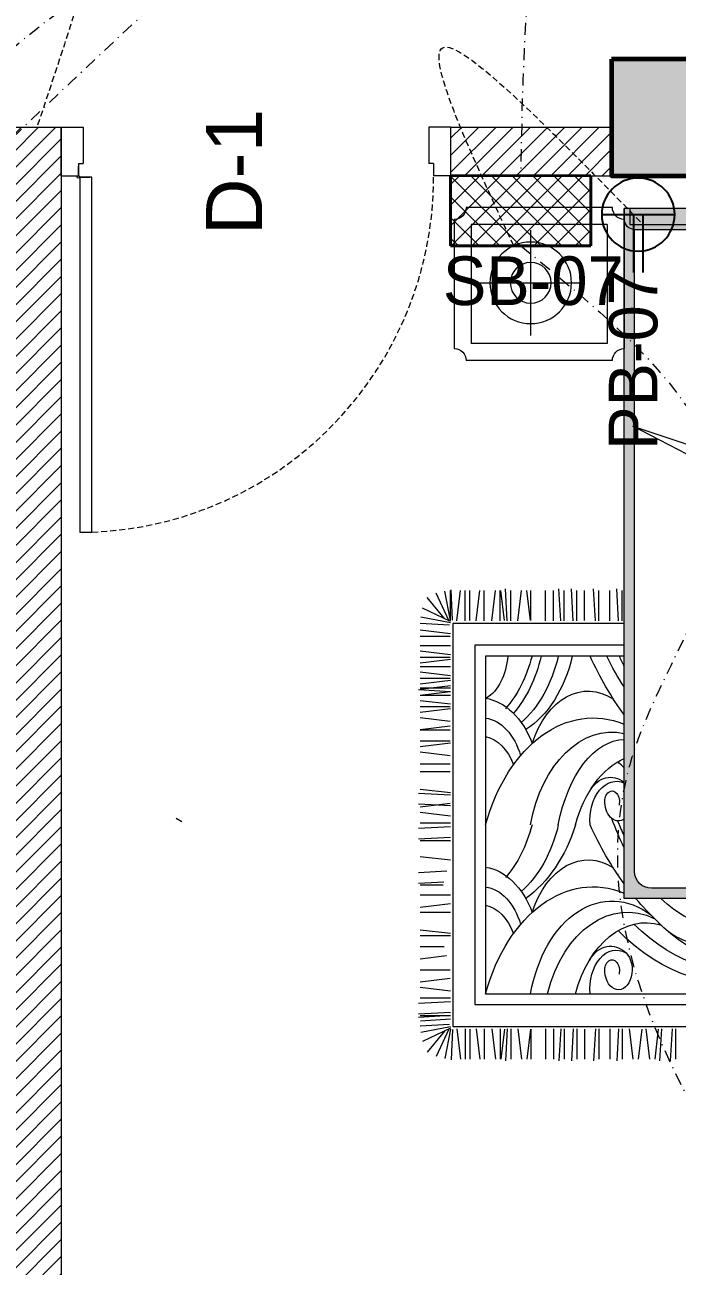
# Model space of a CAD drawing. Header units: inches. Extents: x 109699 to 44449955, y -10987 to 15824140.
# Drawn here: x 198906.7 to 198973.7, y -4102.8 to -3975.2 of the extents above; entities that cross this region are included whole.
import ezdxf

# ---------------------------------------------------------------- set-up
doc = ezdxf.new("R2010")
doc.units = ezdxf.units.IN
doc.header["$LTSCALE"] = 5
doc.header["$MEASUREMENT"] = 0
for name, pattern in [('DASHDOT', [1, 0.5, -0.25, 0, -0.25]), ('DASHED2', [0.375, 0.25, -0.125]), ('HIDDEN', [0.375, 0.25, -0.125])]:
    doc.linetypes.add(name, pattern=pattern)
doc.layers.get('0').update_dxf_attribs({"color": 123})
for name, color, linetype, lineweight in [('@NORMAL', 7, 'Continuous', 5), ('AC In', 244, 'DASHED2', 30), ('cloumn', 253, 'Continuous', 60), ('door', 8, 'Continuous', 9), ('E-Con-Point', 5, 'DASHED2', 13), ('E-PB-Socket-5A', 203, 'Continuous', 13), ('E-SB-Switch-Board', 106, 'Continuous', 18), ('ha', 252, 'Continuous', 5), ('SB', 1, 'DASHDOT', 20), ('WALL-1', 8, 'Continuous', 9)]:
    doc.layers.add(name, color=color, linetype=linetype, lineweight=lineweight)
doc.layers.add('FURNITUR', color=7, linetype='Continuous', lineweight=5, true_color=0xe8e8e8)
doc.styles.get("Standard").update_dxf_attribs({"font": 'times.ttf'})
doc.styles.add('TEXT-3', font='arial.ttf')

# ---------------------------------------------------------------- blocks, each defined once
blk = doc.blocks.new('Door-40')
at = {"layer": 'door', "ltscale": 0.5}
for p, q in [((0, 40), (5, 40)), ((0, 40), (0, 37.75)), ((5, 40), (5, 38.24999999999636)), ((0, 37.75), (3.75, 37.75000000000364)), ((3.75, 38.24999999999636), (3.75, 37.75000000000364)), ((3.75, 38.24999999999636), (5, 38.24999999999636)), ((5.135000000002037, 2.913192669428099), (5.145000000004075, 2.913192669428099)), ((5.135000000002037, 1.885000000002037), (5.135000000002037, 2.913192669428099)), ((0, 0), (0, 2.25)), ((0, 2.25), (3.75, 2.249999999996362)), ((3.75, 1.750000000003638), (3.75, 2.249999999996362)), ((3.75, 1.750000000003638), (5, 1.750000000003638)), ((4.010000000002037, 1.760000000002037), (4.010000000002037, 1.75)), ((5.010000000002037, 1.760000000002037), (4.010000000002037, 1.760000000002037)), ((5, 1.750000000003638), (5.010400642058812, 1.750000000007276)), ((5, 0), (5, 1.750000000003638)), ((5.145000000004075, 1.895000000000437), (5.145000000004075, 1.884599357945262)), ((0, 0), (5, 0)), ((0, 0), (5, 0))]:
    blk.add_line(p, q, dxfattribs=at)
blk.add_lwpolyline([(41.625, 3.145000000000437), (5.145000000004075, 3.145000000000437), (5.145000000004075, 1.895000000000437), (41.625, 1.895000000000437)], close=True, dxfattribs=at)
blk.add_circle((5.135000000002037, 1.760000000002037), 0.1249999999999983, dxfattribs=at)
at = {"layer": 'door', "linetype": 'HIDDEN', "ltscale": 0.5}
blk.add_arc((5.156161382139544, 1.755015969829401), 36.49531813451388, 2.182731632980644, 90.24516611661387, dxfattribs=at)
blk = doc.blocks.new('coloumn-01')
at = {"layer": 'ha'}
h = blk.add_hatch(dxfattribs=at)
h.set_pattern_fill('AR-CONC', color=256, scale=0.5)
h.set_pattern_definition([(49.99999999999999, (0, 0), (3.586300913003767, -0.3137606749129755), [0.375, -4.125]), (355, (0, 0), (-0.693756668065, 3.760960668500059), [0.3, -3.3]), (100.45144446, (0.298858405, -0.02614672), (2.89254423363556, 3.447199954843147), [0.3187009599999999, -3.505710559999999]), (46.18420000000001, (0, 1), (5.336206653357862, -0.8275964039653827), [0.5625, -6.1875]), (96.63563549, (0.444683725, 0.931033465), (4.673309728371142, 4.870593003872752), [0.47805171, -5.258568799999999]), (351.1841639899999, (0, 1), (4.673309725273866, 4.870593001349951), [0.45, -4.950000005]), (21, (0.5, 0.75), (2.984535260592308, -2.013094453326694), [0.375, -4.125]), (326.0000000000001, (0.5, 0.75), (1.216576659607909, 3.625750225234265), [0.3, -3.3]), (71.45144474, (0.74871127, 0.58224213), (4.201111883649856, 1.612655764031769), [0.31870095, -3.50571056]), (37.50000000000001, (0, 0), (0.06079927658645334, 1.664469269156557), [0, -3.26, 0, -3.35, 0, -3.3125]), (7.499999999999999, (0, 0), (1.315347687210743, 1.972058559411801), [0, -1.91, 0, -3.185, 0, -1.2625]), (327.5, (-1.115, 0), (2.669112180862045, -0.1127743586718988), [0, -1.25, 0, -3.9, 0, -5.175]), (317.5, (-1.615, 0), (2.915930846711931, 0.5005249116615886), [0, -1.625, 0, -2.59, 0, -3.675])])
h.paths.add_polyline_path([(32128.44739975178, -2546319.049243456), (32092.44739975178, -2546319.049243456), (32092.44739975178, -2546331.049243456), (32128.44739975178, -2546331.049243456)])
h.paths.add_polyline_path([(32128.44739975189, -2546617.132962178), (32098.44739975189, -2546617.132962178), (32098.44739975189, -2546629.132962178), (32128.44739975189, -2546629.132962178)])
h.paths.add_polyline_path([(31978.51966727065, -2546605.132962178), (31966.51966727065, -2546605.132962178), (31966.51966727065, -2546635.132962178), (31978.51966727065, -2546635.132962178)])
h.paths.add_polyline_path([(31821.20333333506, -2546605.132962178), (31809.20333333506, -2546605.132962178), (31809.20333333506, -2546635.132962178), (31821.20333333506, -2546635.132962178)])
h.paths.add_polyline_path([(31689.20328743063, -2546611.133238418), (31677.20328743063, -2546611.133238418), (31677.20328743063, -2546635.133238418), (31689.20328743063, -2546635.133238418)])
h.paths.add_polyline_path([(31417.20347832461, -2546611.132962178), (31405.20347832461, -2546611.132962178), (31405.20347832461, -2546635.132962178), (31417.20347832461, -2546635.132962178)])
h.paths.add_polyline_path([(31435.20347912709, -2546415.348983645), (31405.20347912709, -2546415.348983645), (31405.20347912709, -2546427.348983645), (31435.20347912709, -2546427.348983645)])
h.paths.add_polyline_path([(31633.74647668525, -2546415.348983645), (31603.74647668525, -2546415.348983645), (31603.74647668525, -2546427.348983645), (31633.74647668525, -2546427.348983645)])
h.paths.add_polyline_path([(31821.20245073218, -2546319.049243455), (31809.20245073218, -2546319.049243455), (31809.20245073218, -2546349.049243455), (31821.20245073218, -2546349.049243455)])
h.paths.add_polyline_path([(31996.51966727068, -2546319.049243455), (31966.51966727068, -2546319.049243455), (31966.51966727068, -2546331.049243455), (31996.51966727068, -2546331.049243455)])
h.paths.add_polyline_path([(31581.74648750067, -2546291.049243452), (31541.74648750067, -2546291.049243452), (31541.74648750067, -2546301.049243452), (31581.74648750067, -2546301.049243452)])
h.paths.add_polyline_path([(31485.74647668505, -2546261.049243452), (31475.74647668505, -2546261.049243452), (31475.74647668505, -2546301.049243452), (31485.74647668505, -2546301.049243452)])
h.paths.add_polyline_path([(31581.74648750064, -2546206.049278549), (31521.74648750064, -2546206.049278549), (31521.74648750064, -2546216.049243455), (31581.74648750064, -2546216.049243455)])
h.paths.add_polyline_path([(31435.20347595899, -2546206.049243455), (31405.20347595899, -2546206.049243455), (31405.20347595899, -2546218.049243455), (31435.20347595899, -2546218.049243455)])
h.paths.add_polyline_path([(31435.20347912709, -2546094.049243455), (31405.20347912709, -2546094.049243455), (31405.20347912709, -2546106.049243455), (31435.20347912709, -2546106.049243455)])
h.paths.add_polyline_path([(31583.74647668522, -2546094.049243455), (31547.74647668522, -2546094.049243455), (31547.74647668522, -2546106.049243455), (31583.74647668522, -2546106.049243455)])
h.paths.add_polyline_path([(31775.41359277777, -2546094.049243455), (31763.41359277777, -2546094.049243455), (31763.41359277777, -2546124.049243455), (31775.41359277777, -2546124.049243455)])
h.paths.add_polyline_path([(32059.80123907101, -2546094.049243455), (32047.80123907101, -2546094.049243455), (32047.80123907101, -2546124.049243455), (32059.80123907101, -2546124.049243455)])
h.paths.add_polyline_path([(32058.06771510976, -2545913.633020405), (32028.06771510976, -2545913.633020405), (32028.06771510976, -2545925.633020405), (32058.06771510976, -2545925.633020405)])
h.paths.add_polyline_path([(32048.06771510973, -2545722.712815279), (32036.06771510973, -2545722.712815279), (32036.06771510973, -2545746.712815279), (32048.06771510973, -2545746.712815279)])
h.paths.add_polyline_path([(31799.41359277774, -2545913.633020405), (31763.41359277774, -2545913.633020405), (31763.41359277774, -2545925.633020405), (31799.41359277774, -2545925.633020405)])
h.paths.add_polyline_path([(31591.53986684192, -2545945.049243456), (31561.31223659915, -2545945.049243456), (31561.31223659915, -2545957.049243456), (31591.53986684192, -2545957.049243456)])
h.paths.add_polyline_path([(31435.20347912709, -2545945.049243456), (31405.20347912709, -2545945.049243456), (31405.20347912709, -2545957.049243456), (31435.20347912709, -2545957.049243456)])
h.paths.add_polyline_path([(31429.2035252499, -2545715.383477275), (31405.2035252499, -2545715.383477275), (31405.2035252499, -2545727.383477275), (31429.2035252499, -2545727.383477275)])
h.paths.add_polyline_path([(31605.53986684192, -2545715.383237123), (31581.53986684192, -2545715.383237123), (31581.53986684192, -2545727.383237123), (31605.53986684192, -2545727.383237123)])
h.paths.add_polyline_path([(31775.41359277774, -2545711.610186095), (31763.41359277774, -2545711.610186095), (31763.41359277774, -2545735.610186095), (31775.41359277774, -2545735.610186095)])
at = {"layer": 'cloumn', "elevation": -16.82352324770946}
blk.add_lwpolyline([(31603.74647668525, -2546415.348983645), (31603.74647668525, -2546427.348983645), (31633.74647668525, -2546427.348983645), (31633.74647668525, -2546415.348983645)], close=True, dxfattribs=at)
blk = doc.blocks.new('vfdcx')
at = {"layer": 'FURNITUR', "lineweight": 0}
for points in [[(104135.0060097724, -19120.26887350804), (104970.0060097716, -19120.26887350804, 0.4142137440382407), (105000.0060097716, -19090.26885490074), (105000.0060097704, -19090.26887350193), (105000.0060097704, -19058.46706700833), (104983.8676956173, -19058.46706700833), (104983.8676956173, -19105.34206700833), (103280.0060097765, -19105.34206700833), (103280.0060097765, -19058.46706700833), (103270.0060097745, -19058.46706700833), (103270.0060097745, -19090.26887350193, 0.4142145040311273), (103300.0061062251, -19120.26887350178), (103300.0060097733, -19120.26887350804)], [(103280.0060097765, -19058.46706700833), (103280.0060097765, -19105.34206700833), (104983.8676956173, -19105.34206700833), (104983.8676956173, -19058.46706700833)]]:
    blk.add_hatch(color=256, dxfattribs=at).paths.add_polyline_path(points)
at = {"layer": 'FURNITUR'}
blk.add_hatch(color=256, dxfattribs=at).paths.add_polyline_path([(103350.0060097762, -21058.46706700833, -0.4142135623901436), (103300.0060097733, -21008.46706700833), (103300.0060097733, -19120.26887350193, -0.4142135623730951), (103270.0060097733, -19090.26887350193), (103270.0060097733, -19470.26887349553), (103270.0060097745, -21088.46706700716), (105000.0060097704, -21088.46706700716), (105000.0060097704, -19470.94256263169, 5.403727467161091e-05), (104999.998444552, -19470.94256181408), (104999.998444552, -19090.94256181307, -0.4076509114471731), (104970.0060097716, -19120.26887350193), (104970.0060097716, -19700.18891725242), (104974.8149614137, -19698.56576437598), (104970.0060097716, -19701.06727675785), (104970.0060097716, -21008.46706700542, -0.4142135623901436), (104920.0060097716, -21058.46706700833)])
at = {"layer": 'FURNITUR', "lineweight": 0}
for p, q in [((103270.0060097745, -19058.46706700833), (105000.0060097704, -19058.46706700833)), ((103280.0060097765, -19058.46706700833), (104983.8676956173, -19058.46706700833)), ((104983.8676956173, -19105.34206700833), (103280.0060097765, -19105.34206700833))]:
    blk.add_line(p, q, dxfattribs=at)
at = {"layer": 'FURNITUR'}
for p, q in [((104983.8676956173, -19058.46706700833), (105000.0060097704, -19058.46706700833)), ((104983.8676956173, -19058.46706700833), (104983.8676956173, -19105.34206700833)), ((105000.0060097704, -19058.46706700833), (105000.0060097704, -19090.26887350193)), ((105000.0060097704, -21088.46706700716), (105000.0060097704, -19058.46706700833)), ((105034.9984445482, -19055.94256180972), (105464.9984445485, -19055.94256180972)), ((104999.998444552, -19090.94256181321), (104999.998444552, -19470.94256181059)), ((105499.998444552, -19090.94256181321), (105499.998444552, -19470.94256181059)), ((104970.0060097716, -19120.26887350804), (104135.0060097724, -19120.26887350804)), ((104970.0060097716, -21008.46706700542), (104970.0060097716, -19120.26887350804)), ((105049.9984445476, -19105.94256181263), (105449.9984445491, -19105.94256181263)), ((105049.9984445476, -19105.94256181263), (105049.9984445476, -19455.94256181117)), ((105275.1665351524, -19431.86293575614), (105275.1665351524, -19122.30207459412)), ((105449.9984445491, -19105.94256181263), (105449.9984445491, -19455.94256181117)), ((105426.4864470741, -19277.42746168711), (105126.3688160169, -19277.42746168711)), ((105049.9984445476, -19455.94256181117), (105449.9984445491, -19455.94256181117)), ((105034.9984445482, -19505.94256181408), (105464.9984445485, -19505.94256181408)), ((104974.8149614138, -19698.56576437598), (103301.1934122955, -20263.45887074569)), ((103535.4563226178, -20447.2889216937), (104974.8149614138, -19698.56576437598)), ((105006.3587188819, -20271.37584627928), (105006.3587188819, -20182.49543015701)), ((105016.8385382098, -20271.37584627928), (105022.0784478701, -20177.26770180308)), ((105043.0313166184, -20271.37584627928), (105043.0313166184, -20182.49543015701)), ((105074.46400468, -20271.37584627928), (105074.46400468, -20182.49543015701)), ((105084.9438240079, -20271.37584627928), (105090.1837336682, -20177.26770180308)), ((105117.3130609135, -20270.64900973493), (105117.3130609135, -20182.64900973883)), ((105139.8467191288, -20271.37584627928), (105139.8467191288, -20182.49543015701)), ((105150.3265384494, -20271.37584627928), (105155.566448117, -20177.26770180308)), ((105176.519316858, -20271.37584627928), (105176.519316858, -20182.49543015701)), ((105186.9991361786, -20271.37584627928), (105192.2390458462, -20177.26770180308)), ((105207.9520049269, -20271.37584627928), (105207.9520049269, -20182.49543015701)), ((105231.6342149319, -20271.37584627928), (105231.6342149319, -20182.49543015701)), ((105274.4832711582, -20270.64900973493), (105274.4832711582, -20182.64900973883)), ((105276.0708305399, -20270.64900973493), (105286.5438799531, -20182.49543015701)), ((105312.7434282691, -20271.37584627928), (105302.2636089412, -20182.49543015701)), ((105333.6962970101, -20271.37584627928), (105333.6962970101, -20182.49543015701)), ((105344.176116338, -20271.37584627928), (105349.4160259983, -20177.26770180308)), ((105352.5482093723, -20270.64900973493), (105363.0212587854, -20182.49543015701)), ((105365.1222151715, -20271.37584627928), (105365.1222151715, -20182.49543015701)), ((105389.2208071015, -20271.37584627928), (105378.7409877736, -20182.49543015701)), ((105411.6571241579, -20271.37584627928), (105411.6571241579, -20182.49543015701)), ((105435.7557160951, -20271.37584627928), (105425.2758967672, -20182.49543015701)), ((105454.4992267369, -20270.64900973493), (105454.4992267369, -20182.64900973883)), ((105454.4992267369, -20270.64900973493), (105454.4992267369, -20182.64900973883)), ((105468.0972724568, -20271.37584627928), (105468.0972724568, -20182.49543015701)), ((105468.0972724568, -20271.37584627928), (105468.0972724568, -20182.49543015701)), ((105492.1958643867, -20271.37584627928), (105481.7160450661, -20182.49543015701)), ((105492.1958643867, -20271.37584627928), (105481.7160450661, -20182.49543015701)), ((105505.2172317123, -20269.73029042858), (105508.6560233289, -20180.30026361668)), ((105510.9227739999, -20270.64744447272), (105527.3710693331, -20184.19830578352)), ((105510.9393750285, -20270.64900973493), (105510.9393750285, -20182.64900973883)), ((105516.406202329, -20270.61411287433), (105553.0365137642, -20190.60023730127)), ((105529.1792126049, -20265.23142439111), (105579.267552745, -20202.77373785358)), ((105511.2033624795, -20273.6826379347), (105593.8515708953, -20234.8261914609)), ((105511.5189975735, -20278.00211159921), (105598.7129669342, -20260.56526694594)), ((105000.0060097704, -20279.06911062165), (105503.7866653042, -20279.06911062165)), ((105503.7866653042, -20279.06911062165), (105503.7866653042, -21464.56925796666)), ((105511.4799296465, -20309.91793488066), (105600.3603457688, -20299.43811556006)), ((105514.2558061602, -20284.68173832663), (105600.1713630871, -20279.5053371243)), ((105512.2067661909, -20317.45537559765), (105600.206766187, -20317.45537559765)), ((105000.0060097704, -20343.06911062014), (105439.7866653057, -20343.06911062014)), ((105000.0060097704, -20375.1023104429), (105407.7866653064, -20375.1471452648)), ((105407.7866653064, -20375.1471452648), (105407.7866653064, -21368.56925796893)), ((105439.7866653057, -20343.06911062014), (105439.7866653057, -21400.56925796818)), ((105511.4799296465, -20345.21042387643), (105600.3603457688, -20345.21042387643)), ((105511.4799296465, -20371.67020332855), (105600.3603457688, -20361.19038400067)), ((105511.4799296465, -20385.37733262785), (105600.3603457688, -20395.85715195573)), ((105511.4799296465, -20406.91979543919), (105600.3603457688, -20406.91979543919)), ((105512.2067661909, -20379.20764403827), (105600.206766187, -20379.20764403827)), ((105511.4799296465, -20433.37957488403), (105600.3603457688, -20422.89975556343)), ((105511.4799296465, -20447.0867041906), (105600.3603457688, -20457.56652351121)), ((105512.2067661909, -20440.91701560102), (105600.206766187, -20440.91701560102)), ((105511.4799296465, -20462.86155544077), (105600.3603457688, -20473.34137476866)), ((105511.4799296465, -20469.84706374643), (105600.3603457688, -20469.84706374643)), ((105511.4799296465, -20480.32688307432), (105605.5880741227, -20475.08697340674)), ((105512.2067661909, -20480.59388411786), (105600.3603457688, -20491.06693353098)), ((105511.4799296465, -20490.80670239493), (105600.3603457688, -20490.80670239493)), ((105511.4799296465, -20517.26648184705), (105600.3603457688, -20506.78666251917)), ((105511.4799296465, -20530.97361114634), (105600.3603457688, -20541.45343047423)), ((105512.2067661909, -20524.80392255676), (105600.206766187, -20524.80392255676)), ((105512.2067661909, -20567.64620887554), (105600.3603457688, -20557.17315946241)), ((105512.2067661909, -20581.39930270555), (105600.3603457688, -20591.87235211868)), ((105512.2067661909, -20592.91597826233), (105600.206766187, -20592.91597826233)), ((105512.2067661909, -20625.60934114446), (105600.206766187, -20625.60934114446)), ((105511.4799296465, -20631.77902973404), (105600.3603457688, -20642.25884906192)), ((105512.2067661909, -20668.45162746323), (105600.3603457688, -20657.97857805011)), ((105512.2067661909, -20693.72139685003), (105600.206766187, -20693.72139685003)), ((105512.2067661909, -20715.88647154714), (105600.206766187, -20715.88647154714)), ((105511.4799296465, -20777.82883866313), (105600.3603457688, -20767.34901934252)), ((105511.4799296465, -20784.59069717211), (105605.5880741227, -20779.35078750453)), ((105511.4799296465, -20816.023385241), (105605.5880741227, -20810.78347557342)), ((105512.2067661909, -20809.26829663951), (105600.3603457688, -20819.74134605991)), ((105511.4799296465, -20845.9408943687), (105600.3603457688, -20835.46107504809)), ((105511.4799296465, -20866.89376310971), (105600.3603457688, -20866.89376310971)), ((105511.4799296465, -20877.37358243759), (105605.5880741227, -20882.61349209789)), ((106318.1547879035, -20852.43812081018), (106301.0488324388, -20862.31424880781)), ((105511.4799296465, -20908.80627050648), (105605.5880741227, -20914.04618016678)), ((105511.4799296465, -20919.28608982709), (105600.3603457688, -20919.28608982709)), ((105511.4799296465, -20976.11335237308), (105600.3603457688, -20965.63353305247)), ((105521.8643668454, -21008.12424239267), (105605.5880741227, -21012.78595010228)), ((103350.0060097762, -21058.46706700833), (104920.0060097759, -21058.46706700833)), ((105530.7651919033, -21040.05252538774), (105605.5880741227, -21044.21863817117)), ((105532.6395395136, -21049.45854783147), (105600.3603457688, -21049.45854783147)), ((103270.0060097745, -21088.46706700716), (105000.0060097704, -21088.46706700716)), ((105511.4799296465, -21078.670927012), (105600.206766187, -21078.670927012)), ((105511.4799296465, -21103.85434488273), (105600.3603457688, -21114.41374581192)), ((105511.4799296465, -21129.84802882567), (105600.206766187, -21129.84802882567)), ((105511.4799296465, -21191.79039594166), (105600.3603457688, -21181.31057662105)), ((105511.4799296465, -21197.96008453124), (105600.206766187, -21197.96008453124)), ((105529.4228250318, -21230.65344742064), (105600.206766187, -21230.65344742064)), ((105522.4581835613, -21257.14113218566), (105600.3603457688, -21266.39626622056)), ((105512.2067661909, -21298.76550312621), (105600.206766187, -21298.76550312621)), ((105512.2067661909, -21324.03527251301), (105600.3603457688, -21334.50832192613)), ((105511.4799296465, -21360.7078702422), (105600.3603457688, -21350.22805091432)), ((105407.7866653064, -21368.56925796893), (103990.0352875088, -21368.56925796893)), ((105511.4799296465, -21381.66073898321), (105600.3603457688, -21381.66073898321)), ((105511.4799296465, -21392.14055830381), (105605.5880741227, -21397.38046797139)), ((105439.7866653057, -21400.56925796818), (103958.0352875095, -21400.56925796818)), ((105511.4799296465, -21423.5732463727), (105605.5880741227, -21428.81315603301)), ((105511.4799296465, -21432.98270298111), (105605.5880741227, -21438.22261264142)), ((105511.4799296465, -21434.05306570059), (105600.3603457688, -21434.05306570059)), ((105503.7866653042, -21464.56925796666), (103894.035287511, -21464.56925796666)), ((105511.2033624795, -21469.95573065362), (105593.8515708953, -21508.81217712742)), ((105511.4799296465, -21443.46252230172), (105599.1990612133, -21449.56373436582)), ((105511.5189975735, -21465.63625698911), (105598.7129669342, -21483.07310163511)), ((105514.2558061602, -21458.95663026169), (105600.1713630871, -21464.13303145675)), ((104849.1817387298, -21472.26252230177), (104849.1817387298, -21561.14293842403)), ((104859.6615580577, -21472.26252230177), (104864.901467718, -21566.37066677796)), ((104891.0942461266, -21472.26252230177), (104896.3341557869, -21566.37066677796)), ((104900.1184562989, -21472.98935884611), (104910.5915057193, -21561.14293842403)), ((104936.7910540281, -21472.26252230177), (104926.3112347075, -21561.14293842403)), ((104948.7332524117, -21472.98935884611), (104959.2063018321, -21561.14293842403)), ((104985.4058501409, -21472.26252230177), (104974.9260308203, -21561.14293842403)), ((105006.3587188819, -21472.26252230177), (105006.3587188819, -21561.14293842403)), ((105016.8385382098, -21472.26252230177), (105022.0784478701, -21566.37066677796)), ((105043.0313166184, -21472.26252230177), (105043.0313166184, -21561.14293842403)), ((105074.46400468, -21472.26252230177), (105074.46400468, -21561.14293842403)), ((105084.9438240079, -21472.26252230177), (105090.1837336682, -21566.37066677796)), ((105117.3130609135, -21472.98935884611), (105117.3130609135, -21560.98935884949)), ((105139.8467191288, -21472.26252230177), (105139.8467191288, -21561.14293842403)), ((105150.3265384494, -21472.26252230177), (105155.566448117, -21566.37066677796)), ((105176.519316858, -21472.26252230177), (105176.519316858, -21561.14293842403)), ((105186.9991361786, -21472.26252230177), (105192.2390458462, -21566.37066677796)), ((105207.9520049269, -21472.26252230177), (105207.9520049269, -21561.14293842403)), ((105231.6342149319, -21472.26252230177), (105231.6342149319, -21561.14293842403)), ((105274.4832711582, -21472.98935884611), (105274.4832711582, -21560.98935884949)), ((105276.0708305399, -21472.98935884611), (105286.5438799531, -21561.14293842403)), ((105312.7434282691, -21472.26252230177), (105302.2636089412, -21561.14293842403)), ((105333.6962970101, -21472.26252230177), (105333.6962970101, -21561.14293842403)), ((105344.176116338, -21472.26252230177), (105349.4160259983, -21566.37066677796)), ((105352.5482093723, -21472.98935884611), (105363.0212587854, -21561.14293842403)), ((105365.1222151715, -21472.26252230177), (105365.1222151715, -21561.14293842403)), ((105389.2208071015, -21472.26252230177), (105378.7409877736, -21561.14293842403)), ((105411.6571241579, -21472.26252230177), (105411.6571241579, -21561.14293842403)), ((105435.7557160951, -21472.26252230177), (105425.2758967672, -21561.14293842403)), ((105454.4992267369, -21472.98935884611), (105454.4992267369, -21560.98935884949)), ((105468.0972724568, -21472.26252230177), (105468.0972724568, -21561.14293842403)), ((105492.1958643867, -21472.26252230177), (105481.7160450661, -21561.14293842403)), ((105505.2172317123, -21473.90807815974), (105508.6560233289, -21563.33810496436)), ((105510.9227739999, -21472.99092410832), (105527.3710693331, -21559.4400628048)), ((105516.406202329, -21473.02425570671), (105553.0365137642, -21553.03813127977)), ((105529.1792126049, -21478.40694419721), (105579.267552745, -21540.86463072746))]:
    blk.add_line(p, q, dxfattribs=at)
for radius in [120, 60]:
    blk.add_circle((105275.1665351524, -19277.42746168711), radius, dxfattribs=at)
for centre, radius, start, end in [((104999.998444552, -19055.94256180972), 35, 270, 0), ((105499.998444552, -19055.94256180972), 35, 180, 270), ((104970.0060097716, -19090.26887350193), 30, 270, 0), ((104999.998444552, -19505.94256181408), 35, 0, 90), ((105499.998444552, -19505.94256181408), 35, 90, 180), ((104920.0060097759, -21008.46706700542), 49.99999999999819, 270, 0)]:
    blk.add_arc(centre, radius, start, end, dxfattribs=at)
for centre, major_axis, ratio, start_param, end_param in [((104633.6267951232, -19940.1273614145), (-7.61083060817775e-13, -753.0710959470587), 0.6799999999999988, 0.7972836555643762, 0.9549360310282556), ((104704.2093086315, -20100.39409908642), (-3.015337096490971e-13, -532.2280328670116), 0.6800000000000024, 7.239911743127067, 7.311536319072935), ((104545.0736676398, -19826.70948150336), (-2.088110087270384e-11, -984.1824006297755), 0.6800000000000019, 0.7474496566458678, 0.9797236258531749), ((105385.3873514276, -20258.29524730363), (-8.827104006525508e-13, 361.3976574049899), 0.6799999999999997, 1.900046217533454, 2.74266128999605), ((105426.634921187, -20258.29524730363), (-2.166652801601716e-12, 361.3976574049899), 0.6800000000000008, 1.900046217533447, 2.614746827633569), ((105477.0484863079, -20258.29524730363), (-2.086406401542394e-12, 361.3976574049899), 0.6799999999999997, 1.900046217533451, 2.479657992400679), ((105500.572454021, -20245.31341820113), (-1.203696000889842e-12, 361.3976574049899), 0.6800000000000008, 1.938265244419601, 2.479657992400682), ((105445.5431307546, -20358.51498818521), (-1.169169194722372e-12, -152.3947691464192), 0.6800000000000095, 4.821745447764023, 5.895885920000341), ((105106.4175222895, -20744.80282218575), (-3.875352846191412e-13, -266.3970268269605), 0.6800000000000002, 2.006169060567048, 3.565187430714035), ((105091.1480892723, -21059.43083111344), (-2.006413857825761e-12, 502.0047056919495), 0.679999999999999, 5.095326842947827, 6.553458216823683), ((105426.077951492, -20759.50036865253), (-6.126319446288306e-13, -261.4837153554466), 0.6799999999999995, 3.24464541870491, 4.2050176970958), ((105418.2445955343, -20737.4268868458), (-2.206350821904407e-14, -180.1681671026531), 0.6799999999999962, 3.22705751531851, 4.318473672527846), ((105035.8511875497, -20963.20841925773), (-1.374424344368523e-12, 364.1092332439424), 0.680000000000002, -1.317200031130772, 0.1452844141236594), ((104990.5354292682, -21002.21830557859), (7.32628948136217, 381.9339366757033), 0.5620500966887629, -1.211720100570487, -0.009990833597936925), ((105421.9374876451, -20769.22870950658), (-2.983011352931231e-12, -158.8888032169174), 0.6800000000000069, 3.272942323441747, 4.229533108275001), ((104936.276947174, -20989.27407952725), (-1.271494390790433e-12, -326.2568557687105), 0.6799999999999962, 1.938944011717691, 2.850231883992413), ((104680.1326028694, -19964.91977357947), (-2.636943755567038e-12, -876.3404002326128), 0.6800000000000014, 6.849801434214836, 6.887076885773033), ((105040.3625628718, -20853.153050704), (-1.605626350877696e-12, -121.4259351215139), 0.6799999999999994, 2.284368031297212, 3.652257974725312), ((105023.2392157599, -20858.29694794085), (-2.139882715817176e-12, 114.7282738282238), 0.6799999999999967, 4.593908739238418, 6.585576215406064), ((105035.9202508593, -20803.52578560416), (-9.468791039922063e-13, -31.69317284905119), 0.6799999999999745, 1.462497066191869, 5.04628081922146), ((105017.240120444, -20801.11610518508), (-2.244415276519914e-12, -59.26624505043355), 0.6799999999999818, 5.841311197385163, 7.75536240168259), ((104633.6267951232, -20436.8384177593), (-67.79308088362806, 743.9411958163963), 0.6104980544769943, 3.917145513745885, 4.063997328198628), ((104704.2093086315, -20597.10515543121), (-3.015337096490971e-13, -532.2280328670116), 0.6800000000000024, 7.239911743127102, 7.336617693649011), ((104545.0736676398, -20323.42053785543), (-2.088110087270384e-11, -984.1824006297755), 0.6800000000000019, 0.7474496566458818, 0.9797236258531749), ((105385.3873514276, -20755.00630364842), (-59.94075280919282, 373.4833480472802), 0.6955171082249741, 1.775813344323821, 2.548611845554306), ((105426.634921187, -20755.00630364842), (-2.166652801601716e-12, 361.3976574049899), 0.6800000000000008, 1.900046217533447, 2.614746827633569), ((105500.572454021, -20742.02447454592), (-1.203696000889843e-12, 361.3976574049899), 0.6800000000000008, 1.938265244419601, 2.479657992400682), ((105106.4175222895, -21241.51387853055), (-3.875352846191412e-13, -266.3970268269605), 0.6800000000000002, 2.006169060567048, 3.565187430714035), ((105426.077951492, -21256.2114250046), (-6.126319446288306e-13, -261.4837153554466), 0.6799999999999995, 3.24464541870491, 4.2050176970958), ((105091.1480892723, -21556.14188746551), (-2.006413857825761e-12, 502.0047056919495), 0.679999999999999, 5.095326842947827, 6.553458216823662), ((105418.2445955343, -21234.1379431906), (-2.206350821904407e-14, -180.1681671026531), 0.6799999999999962, 3.22705751531851, 4.318473672527846), ((104771.3486493416, -20906.1198260839), (-1.089433951850955e-12, -315.491754894183), 0.6799999999999968, 5.328637504047925, 6.94939602807716), ((104633.6267951232, -20436.8384177593), (-67.79308088362806, 743.9411958163963), 0.6104980544769943, 3.19913474581335, 3.592281944557346), ((104545.0736676398, -20323.42053785543), (-2.088110087270384e-11, -984.1824006297755), 0.6800000000000019, 0.5659482900158781, 0.6803664951942797), ((104990.5354292682, -21498.92936192338), (-8.67542763939958e-13, -370.284813146973), 0.6800000000000016, 1.930560599071375, 3.464283088159028), ((105035.8511875497, -21459.91947560252), (-1.374424344368523e-12, 364.1092332439424), 0.680000000000002, -1.317200031130772, 0.4764031100879325), ((105091.1480892723, -21556.14188746551), (-2.006413857825761e-12, 502.0047056919495), 0.679999999999999, 6.655151837823533, 6.661292601990053), ((104936.276947174, -21485.98513587932), (-1.271494390790433e-12, -326.2568557687105), 0.6799999999999962, 1.938944011717691, 3.339183915211528), ((105421.9374876451, -21265.93976585865), (-2.983011352931231e-12, -158.8888032169174), 0.6800000000000069, 3.272942323441747, 4.229533108275001), ((104655.5322128228, -20648.24303453644), (-4.510240183796296e-12, -624.0052679530717), 0.6799999999999987, -0.2800780427080056, 0.6253794940294859), ((104653.3202978503, -20459.73278058374), (-3.380591878949057e-12, 845.8240181292612), 0.6800000000000017, 2.978727299839598, 3.728616118000045), ((104680.1326028694, -20461.63082993154), (-2.636943755567038e-12, -876.3404002326128), 0.6800000000000014, 6.099301585963889, 6.887076885773033), ((105040.3625628718, -21349.86410704879), (-1.605626350877696e-12, -121.4259351215139), 0.6799999999999994, 2.284368031297212, 3.726130521903771), ((105017.240120444, -21297.82716152987), (-2.244415276519914e-12, -59.26624505043355), 0.6799999999999818, 3.732151478031924, 7.75536240168259), ((105023.2392157599, -21355.00800429292), (-2.139882715817176e-12, 114.7282738282238), 0.6799999999999967, 4.593908739238418, 6.647252262233304), ((105035.9202508593, -21300.23684194895), (-9.468791039922063e-13, -31.69317284905119), 0.6799999999999745, 1.462497066191869, 5.04628081922146)]:
    blk.add_ellipse(centre, major_axis=major_axis, ratio=ratio, start_param=start_param, end_param=end_param, dxfattribs=at)
blk = doc.blocks.new('A$C4DCB0E22')
h = blk.add_hatch()
h.set_pattern_fill('ANSI37', color=256, scale=15, angle=90.05046403147966, style=0)
h.set_pattern_definition([(135.0504640314797, (0, 0), (-1.324656962164393, -1.326992438783809), []), (225.0504640314796, (0, 0), (1.326992438783809, -1.324656962164393), [])])
h.paths.add_polyline_path([(0.0158499618895469, -4.176303718850249e-06), (-3.779117417224143e-06, 17.9999888419976), (8.999992730033242, 18.00791571250107), (9.015846471040199, 0.007922694199763214)])
at = {"lineweight": 40}
for p, q in [((-3.779117417224143e-06, 17.9999888419976), (8.999992730033242, 18.00791571250107)), ((0.0158499618895469, -4.176303718850249e-06), (-3.779117417224143e-06, 17.9999888419976)), ((9.015846471040199, 0.007922694199763214), (8.999992730033242, 18.00791571250107)), ((0.0158499618895469, -4.176303718850249e-06), (9.015846471040199, 0.007922694199763214))]:
    blk.add_line(p, q, dxfattribs=at)
blk = doc.blocks.new('A$C0EEE0DA8')
at = {"lineweight": 25}
for p, q in [((9.859886922386067, 11.01563311866266), (9.859886922386067, 3.514223118661903)), ((9.859886922386067, 7.754928118662065), (15.8195753665932, 7.754928118662065)), ((9.859886922386067, 6.774928118662501), (15.8195753665932, 6.774928118662501))]:
    blk.add_line(p, q, dxfattribs=at)
blk.add_circle((9.85988692238243, 7.264928118662283), 3.750704999999999, dxfattribs=at)

msp = doc.modelspace()

# ---------------------------------------------------------------- hatches: boundary and pattern name
at = {"layer": '@NORMAL'}
h = msp.add_hatch(dxfattribs=at)
h.set_pattern_fill('ANSI31', scale=10, angle=-7.63333123551244e-14, style=0)
h.set_pattern_definition([(44.99999999999984, (181693.0688709047, 2542407.827854916), (-0.8838834764831834, 0.8838834764831853), [])])
h.paths.add_polyline_path([(198910.4192521844, -3985.723481485182), (198905.4192521844, -3985.723481484716), (198905.4192521844, -4246.723481484716), (198910.4192521844, -4246.723481484716)])
h.paths.add_polyline_path([(198905.4192521844, -4179.723481484716), (198863.4192521845, -4179.723481484716), (198863.4192649358, -4184.723481485182), (198905.4192521844, -4184.723481484716)])
h = msp.add_hatch(dxfattribs=at)
h.set_pattern_fill('ANSI31', scale=10, angle=-7.63333123551244e-14, style=0)
h.set_pattern_definition([(44.99999999999989, (145486.382172944, 2531118.532197352), (-0.8838834764831833, 0.8838834764831855), [])])
h.paths.add_polyline_path([(198966.9622497426, -3985.723565876977), (198950.4192521845, -3985.723481484716), (198950.4192521845, -3990.723481484716), (198966.9622497426, -3990.723565876977)])

# ---------------------------------------------------------------- linework, layer by layer
at = {"layer": 'AC In', "ltscale": 4}
msp.add_spline([(198775.4915119584, -4054.849099769872, -0.1214475790990264), (198776.4337930872, -4041.95848288623, -0.02144757909902636), (198885.9387152744, -3983.844520577839, 0.1503338891205033), (198936.5726881111, -3946.535708361904, 0.0857903163960998), (199013.5814696311, -3821.318741290846, 0.513718811299759)], degree=3, dxfattribs=at)
at = {"layer": 'E-Con-Point', "ltscale": 0.5}
for points in [[(198991.3504469474, -3871.632773761263, -32.69304122032321), (198975.172884471, -3889.067931301997), (198929.5624039906, -3864.657937362316, 0.3808791535723515), (198923.4302967448, -3905.990533614418, 0.3789004475038382), (198907.9192521844, -3985.723481484716, -0.02144757909905476)], [(198956.9058353408, -3997.91985506745, -0.1880818783024498), (198949.796875, -3977.5, 16.45409433618653), (198970.1835092385, -3995.718453924045, 16.94193435474213)]]:
    msp.add_spline(points, degree=3, dxfattribs=at)
at = {"layer": 'SB', "ltscale": 0.5}
for points in [[(198836.0841387442, -3982.10475670096, 0.2155567143425701), (198836.0841387901, -3973.49206096845, 0.2155567143425701), (198848.08203125, -3969.08984375, 0.1119460659555816), (198872.8033670463, -3969.824740971227, 0.1064042837688065), (198912.4208489014, -3954.951632337059, 0.0857903163960998), (199015.9685536824, -3821.31874129084, 0.5092228771759999)], [(198881.3234144702, -4176.229822497785, -0.02144757909905476), (198846.35546875, -4106.2265625), (198899.8828125, -3982.3046875), (198957.4140625, -3937.84375), (199014.2856644434, -3821.378442837165, 0.513718811299759)], [(199013.5814696312, -3821.318741290846, 0.513718811299759), (198996.0934522118, -3913.656600155668, -0.1354039120339558), (198966.8393036333, -3942.596289792902, 0.0857903163960998), (198957.6213333274, -3990.717138152859, -0.1880818783024498)], [(199016.9119946037, -3822.568741290839, 0.4977477072171211), (198970.2604710084, -3914.785739005114, 0.0857903163960998), (198880.2707727483, -3943.542051991248, 0.0857903163960998), (198857.677141112, -3990.730059687279, 0.1503338891205033)], [(198777.378837171, -4011.99974402771, 0.1867579984297478), (198857.4644673603, -4020.058666106448), (198945.4026691289, -3953.011792314775, 0.0857903163960998), (199007.9622497424, -3914.422937370791, 0.1738223803036031), (199015.2665595924, -3822.884340338836, 0.5006826506241866)], [(198957.6276766593, -3997.919219295798, -0.1880818783024498), (198978.3046320028, -4027.430362333867, 16.45409433618653), (198969.3165417809, -4049.669842218939, 16.45409433618653), (198982.9939026285, -4099.23684208343, 0.05047494200862701), (199004.4237600469, -4136.301476310753, 0.6529845052369084), (199011.0820719313, -4172.515060034088, -0.02144757909905479)]]:
    msp.add_spline(points, degree=3, dxfattribs=at)
at = {"layer": 'WALL-1'}
for p, q in [((198905.4192521844, -3985.723481484716, -0.1214475790990548), (198910.4192521844, -3985.723481484716, -0.1214475790990548)), ((198910.4192521844, -3985.723481484716, 0.1503341309155886), (198910.4192521844, -4184.723481484716, -0.0545316277698582)), ((198910.4192521844, -3990.723481484716, 0.07855242090094805), (198910.4192521844, -3985.723481484716, 0.07855242090094805)), ((198950.4192521844, -3985.723441967302, 0.2785524209011641), (198950.4192521844, -3990.723441967302, 0.2785524209011641)), ((198950.4192521844, -3985.723481484716, -0.1214475790990548), (198966.9622497426, -3985.723565876977, -0.06574325658250402)), ((198950.4192521844, -3985.723481484716, -0.08808187830282321), (198950.4192521844, -3990.723481484716, -0.08808187830282321)), ((198950.4192521843, -3990.723481484716, -0.1880818783030378), (198966.9622497425, -3990.723565876977, -0.132377555786487))]:
    msp.add_line(p, q, dxfattribs=at)

# ---------------------------------------------------------------- block references
at = {"layer": '@NORMAL'}
msp.add_blockref('coloumn-01', (167363.2157730598, 2542436.625502162, 16.96783934052013), dxfattribs=at)
at = {"layer": 'E-PB-Socket-5A', "xscale": -1, "rotation": 90}
msp.add_blockref('A$C0EEE0DA8', (198976.9584373571, -3984.857476161054, 16.94193435474213), dxfattribs=at)
at = {"layer": 'E-SB-Switch-Board', "xscale": 0.8002315484918654, "yscale": 0.8002315484918654, "zscale": 0.8002315484918654, "rotation": 89.99999999999999}
msp.add_blockref('A$C4DCB0E22', (198964.8297544602, -3997.925559603486, -0.1880818783024498), dxfattribs=at)
at = {"layer": 'FURNITUR', "xscale": -0.03494400001363829, "yscale": 0.03494399999908637, "zscale": 0.03494399999999587}
msp.add_blockref('vfdcx', (202637.388433218, -3328.101380751961, 16.45409433618653), dxfattribs=at)
at = {"layer": 'WALL-1', "color": 7, "rotation": 270}
msp.add_blockref('Door-40', (198910.4192521845, -3985.723441967302, 0.07855242090116121), dxfattribs=at)

# ---------------------------------------------------------------- texts
at = {"layer": 'E-PB-Socket-5A', "insert": (198966.6705365058, -4018.898919984852, 16.94193435474213), "char_height": 5, "width": 24.08470202641911, "attachment_point": 1, "rotation": 90.00000000000001}
msp.add_mtext('{\\fCentury Gothic|b0|i0|c0|p34;PB-07}', dxfattribs=at)
at = {"layer": 'E-SB-Switch-Board', "insert": (198949.6267078547, -3999.013572877364, -0.652010513402546), "char_height": 5, "width": 24.08470202641911, "attachment_point": 1}
msp.add_mtext('{\\fCentury Gothic|b0|i0|c0|p34;SB-07}', dxfattribs=at)
at = {"layer": 'WALL-1', "insert": (198925.2925464548, -3983.844246189254, 0.07855242090116121), "char_height": 4.8, "width": 80.40303804183776, "attachment_point": 3, "rotation": 89.99999999999987, "style": 'TEXT-3'}
msp.add_mtext('{\\H1.2x;D-1}', dxfattribs=at)

doc.saveas('drawing.dxf')
